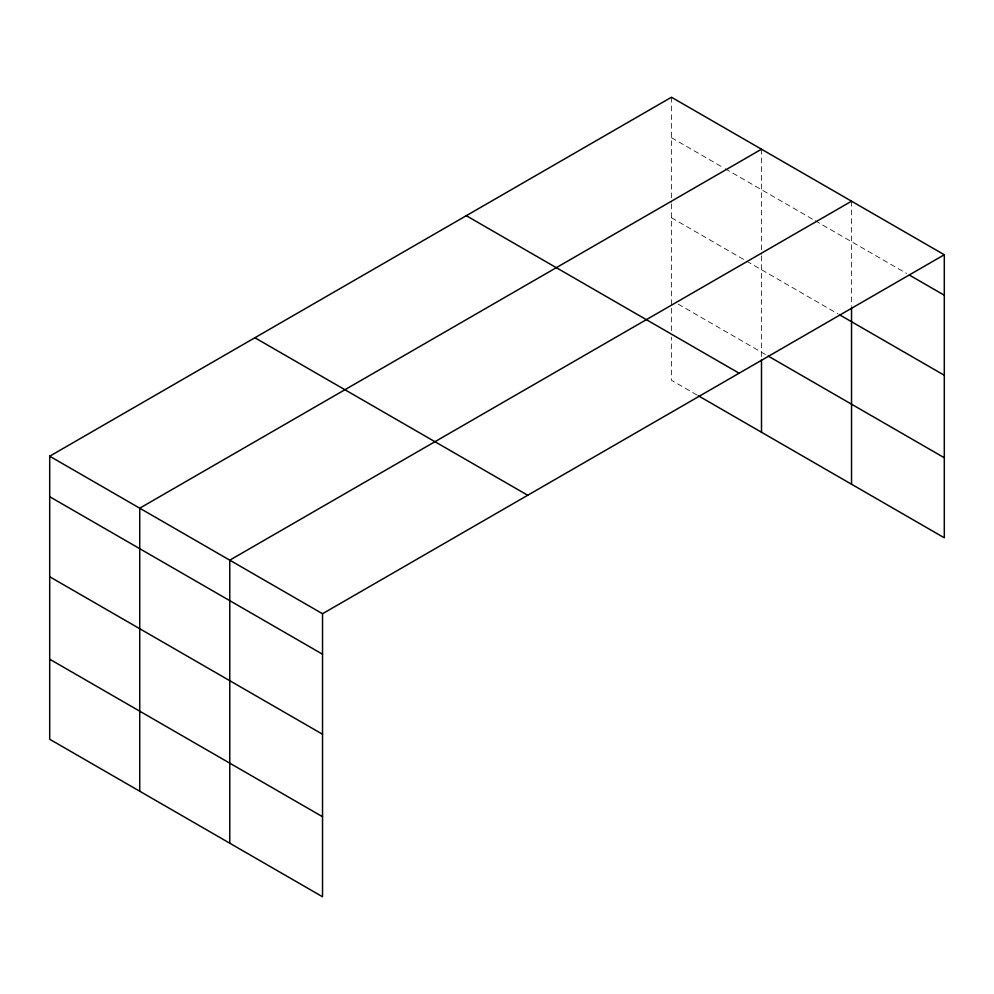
<?xml version="1.0" encoding="UTF-8"?>
<svg xmlns="http://www.w3.org/2000/svg" width="994" height="994" viewBox="0 0 994 994"><rect width="100%" height="100%" fill="white"/><g stroke="black" fill="none" stroke-linecap="round" stroke-linejoin="round"><path stroke-width="0.75" stroke-dasharray="4.97 3.73" d="M671.472 137.719L723.88 167.974M725.222 168.756L813.912 219.96M815.254 220.73L906.652 273.499M671.472 217.761L745.376 260.428M746.73 261.211L838.104 313.967M678.194 304.114L766.883 355.318M697.005 395.016L671.472 380.267L671.472 337.177M851.535 201.198L851.535 306.326M761.503 149.212L761.503 254.352M761.503 255.893L761.503 358.374M671.472 97.238L671.472 202.366M671.472 203.907L671.472 331.014"/><path stroke-width="1.49" d="M944.3 254.75L671.472 97.238L49.7 456.209L49.7 739.25L322.528 896.762L322.528 613.733L944.3 254.75L944.3 537.791L698.347 395.786M761.503 149.212L139.732 508.195L139.732 791.236M851.535 201.198L229.763 560.169L229.763 843.21M909.348 275.052L944.3 295.23M839.445 314.738L944.3 375.272M768.225 356.088L944.3 457.749M466.285 215.698L739.114 373.21M254.886 337.749L527.715 495.26M49.7 456.209L322.528 613.733M49.7 496.702L322.528 654.214M49.7 576.744L322.528 734.255M49.7 659.208L322.528 816.72M851.535 307.867L851.535 484.227M761.503 359.903L761.503 432.253"/></g></svg>
